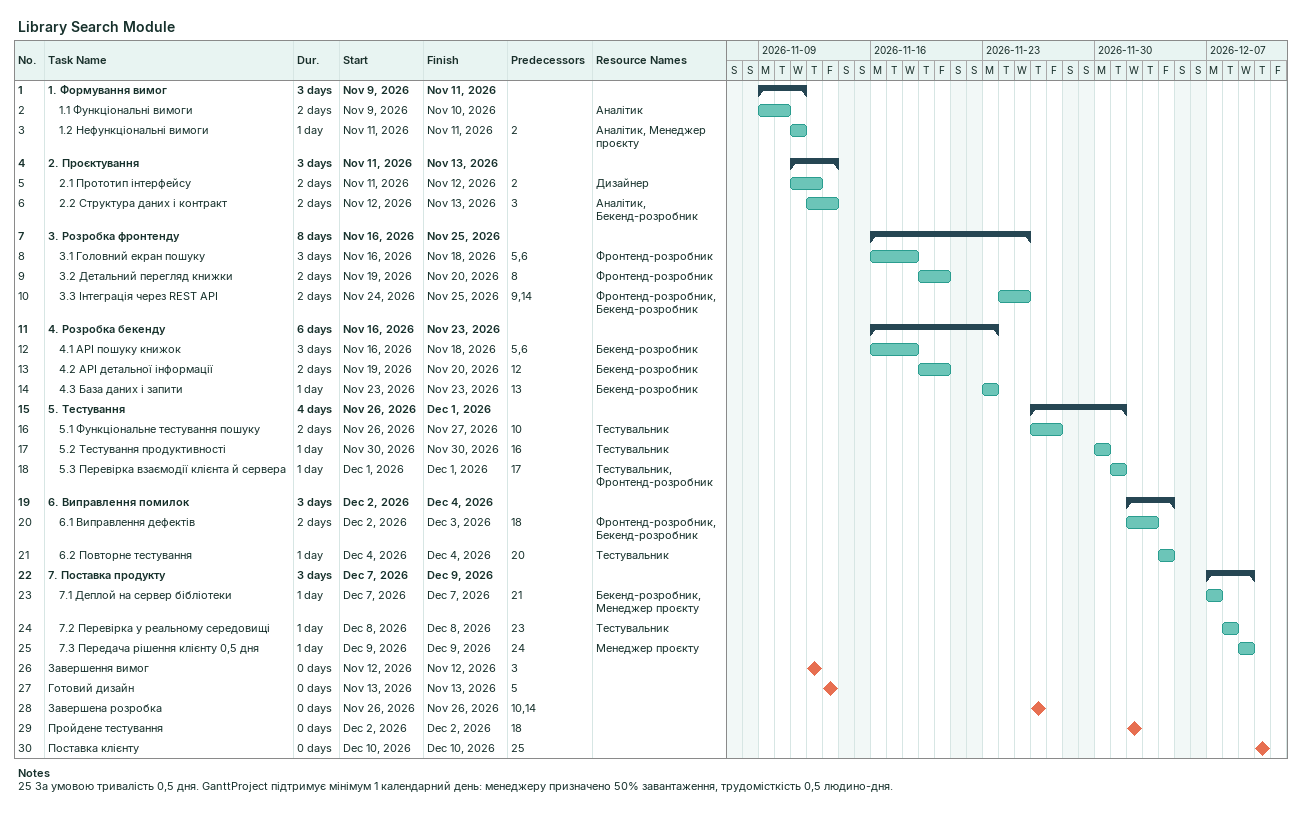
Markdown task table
Library Search Module

| ID | Level | Task | Duration | Start | Finish | Predecessors | Resources |
|---|---|---|---|---|---|---|---|
| 1 | 1 | **1. Формування вимог** | 3d | 2026-11-09 | 2026-11-11 |  |  |
| 2 | 2 | 1.1 Функціональні вимоги | 2d | 2026-11-09 | 2026-11-10 |  | Аналітик |
| 3 | 2 | 1.2 Нефункціональні вимоги | 1d | 2026-11-11 | 2026-11-11 | 2 | Аналітик, Менеджер проєкту |
| 4 | 1 | **2. Проєктування** | 3d | 2026-11-11 | 2026-11-13 |  |  |
| 5 | 2 | 2.1 Прототип інтерфейсу | 2d | 2026-11-11 | 2026-11-12 | 2 | Дизайнер |
| 6 | 2 | 2.2 Структура даних і контракт | 2d | 2026-11-12 | 2026-11-13 | 3 | Аналітик, Бекенд-розробник |
| 7 | 1 | **3. Розробка фронтенду** | 8d | 2026-11-16 | 2026-11-25 |  |  |
| 8 | 2 | 3.1 Головний екран пошуку | 3d | 2026-11-16 | 2026-11-18 | 5, 6 | Фронтенд-розробник |
| 9 | 2 | 3.2 Детальний перегляд книжки | 2d | 2026-11-19 | 2026-11-20 | 8 | Фронтенд-розробник |
| 10 | 2 | 3.3 Інтеграція через REST API | 2d | 2026-11-24 | 2026-11-25 | 9, 14 | Фронтенд-розробник, Бекенд-розробник |
| 11 | 1 | **4. Розробка бекенду** | 6d | 2026-11-16 | 2026-11-23 |  |  |
| 12 | 2 | 4.1 API пошуку книжок | 3d | 2026-11-16 | 2026-11-18 | 5, 6 | Бекенд-розробник |
| 13 | 2 | 4.2 API детальної інформації | 2d | 2026-11-19 | 2026-11-20 | 12 | Бекенд-розробник |
| 14 | 2 | 4.3 База даних і запити | 1d | 2026-11-23 | 2026-11-23 | 13 | Бекенд-розробник |
| 15 | 1 | **5. Тестування** | 4d | 2026-11-26 | 2026-12-01 |  |  |
| 16 | 2 | 5.1 Функціональне тестування пошуку | 2d | 2026-11-26 | 2026-11-27 | 10 | Тестувальник |
| 17 | 2 | 5.2 Тестування продуктивності | 1d | 2026-11-30 | 2026-11-30 | 16 | Тестувальник |
| 18 | 2 | 5.3 Перевірка взаємодії клієнта й сервера | 1d | 2026-12-01 | 2026-12-01 | 17 | Тестувальник, Фронтенд-розробник |
| 19 | 1 | **6. Виправлення помилок** | 3d | 2026-12-02 | 2026-12-04 |  |  |
| 20 | 2 | 6.1 Виправлення дефектів | 2d | 2026-12-02 | 2026-12-03 | 18 | Фронтенд-розробник, Бекенд-розробник |
| 21 | 2 | 6.2 Повторне тестування | 1d | 2026-12-04 | 2026-12-04 | 20 | Тестувальник |
| 22 | 1 | **7. Поставка продукту** | 3d | 2026-12-07 | 2026-12-09 |  |  |
| 23 | 2 | 7.1 Деплой на сервер бібліотеки | 1d | 2026-12-07 | 2026-12-07 | 21 | Бекенд-розробник, Менеджер проєкту |
| 24 | 2 | 7.2 Перевірка у реальному середовищі | 1d | 2026-12-08 | 2026-12-08 | 23 | Тестувальник |
| 25 | 2 | 7.3 Передача рішення клієнту 0,5 дня | 1d | 2026-12-09 | 2026-12-09 | 24 | Менеджер проєкту |
| 26 | 1 | Завершення вимог | 0d | 2026-11-12 | 2026-11-12 | 3 |  |
| 27 | 1 | Готовий дизайн | 0d | 2026-11-13 | 2026-11-13 | 5 |  |
| 28 | 1 | Завершена розробка | 0d | 2026-11-26 | 2026-11-26 | 10, 14 |  |
| 29 | 1 | Пройдене тестування | 0d | 2026-12-02 | 2026-12-02 | 18 |  |
| 30 | 1 | Поставка клієнту | 0d | 2026-12-10 | 2026-12-10 | 25 |  |

Notes
- 25: За умовою тривалість 0,5 дня. GanttProject підтримує мінімум 1 календарний день: менеджеру призначено 50% завантаження, трудомісткість 0,5 людино-дня.
